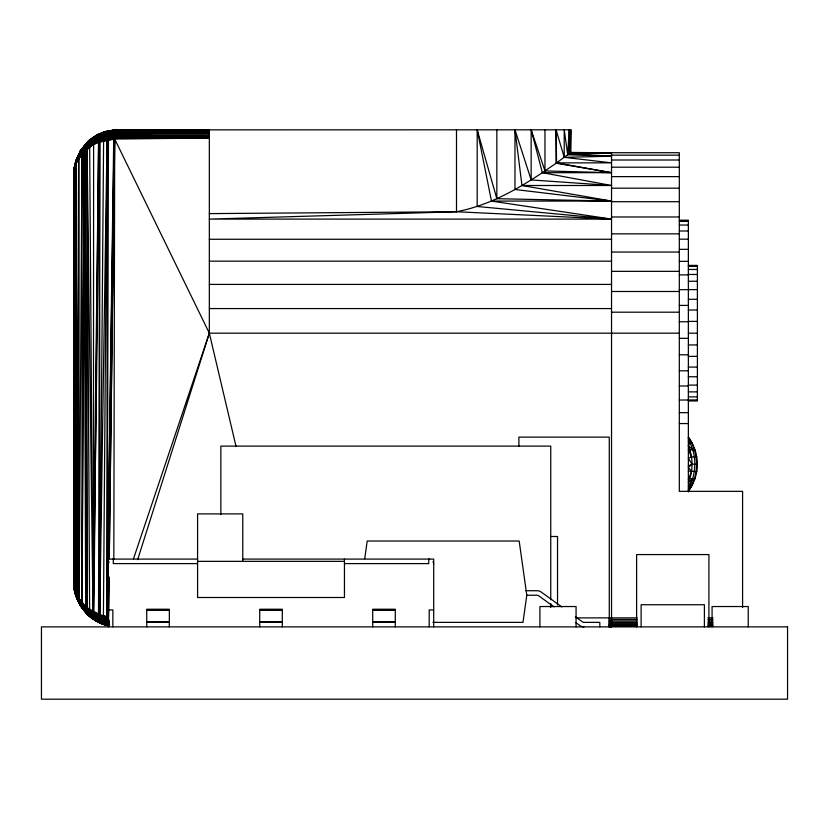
<?xml version="1.0" encoding="UTF-8"?>
<svg xmlns="http://www.w3.org/2000/svg" width="829" height="829" viewBox="0 0 829 829"><rect width="100%" height="100%" fill="white"/><g stroke="black" fill="none" stroke-linecap="round" stroke-linejoin="round"><path stroke-width="1.24" d="M78.237 157.22L73.916 172.017L74.05 585.284L73.76 175.012L75.387 163.095L74.019 170.598L73.76 194.95M209.333 131.459L118.951 131.459C97.117 132.92 76.133 148.681 74.019 171.448L73.947 584.963C76.102 600.838 85.708 616.289 100.858 622.589M108.786 625.719C88.703 621.481 73.657 602.155 73.76 581.73C72.651 602.87 89.801 619.118 109.438 623.335C93.314 619.729 82.112 607.419 75.605 592.839L75.791 164.525C78.216 156.287 82.734 148.609 89.169 142.899L90.06 140.277L99.718 134.132C85.283 140.806 75.201 155.5 73.916 171.302L73.76 186.411L74.04 170.764L73.76 187.281M74.309 169.354L76.942 159.893L78.714 156.619L79.138 598.766L82.009 602.496L84.112 152.121L87.055 607.242L87.076 149.489C81.159 137.925 106.806 131.251 114.454 130.07C126.029 129.417 108.112 130.609 105.656 131.842C101.148 133.241 96.827 135.314 93.014 138.101C80.983 146.277 73.905 160.588 73.76 175.012L75.667 162.215L78.268 155.956L75.252 163.52L73.76 175.012L74.144 170.266L74.05 585.284L74.195 538.777M209.333 213.613L456.499 211.747L611.533 219.105L477.183 206.483L477.183 129.821L491.473 201.074L611.533 219.105L209.333 219.105L456.499 211.747C493.379 204.68 525.804 184.515 556.083 163.22L570.86 152.412L570.86 129.821L118.951 129.863C111.718 130.92 88.019 131.987 93.615 144.443L93.376 612.911C89.47 621.729 103.055 623.532 108.661 625.688C102.755 624.952 93.045 621.688 97.418 614.185L108.516 616.921L109.013 578.062M109.024 576.777L108.516 616.921L105.656 616.983L103.418 615.698L101.449 615.75L99.729 614.403L99.739 142.36L93.376 612.911L100.858 617.937L109.49 621.916L96.547 617.501M236.089 446.634L209.333 333.175L209.333 129.821L114.703 130.07L101.708 133.324L105.863 131.821C89.128 137.417 75.853 152.868 74.019 170.598C75.149 148.578 98.516 134.298 118.951 135.013L209.333 136.474L114.381 137.49L107.045 140.194L107.045 616.558L114.164 132.08L114.868 130.008L103.604 132.505L98.589 134.671L89.449 140.775C103.812 131.003 93.408 135.303 97.428 142.567L114.703 139.054L209.333 138.008L114.454 138.329L101.449 141.003C91.273 144.588 82.776 151.469 77.107 160.774C80.392 151.075 89.138 144.681 96.454 138.039C88.817 141.179 82.102 147.054 78.776 154.691C82.403 148.277 88.112 140.122 95.884 136.64M73.76 299.715L74.144 170.266L73.76 175.012L73.916 172.017L75.605 163.904L82.009 154.256L83.542 150.899L83.252 149.676L89.345 144.433L89.169 142.899L83.252 148.142L78.796 154.267L77.107 158.121L81.625 149.541L85.356 144.785L92.848 138.889L100.723 134.536L114.215 131.055L209.333 130.143L118.951 129.863L109.656 130.785L103.604 132.505C135.396 125.915 100.133 131.438 96.651 136.536C89.128 137.676 66.258 167.572 90.071 140.277C85.988 139.003 67.688 175.572 80.786 152.909C80.89 149.21 77.149 157.873 76.942 159.002M73.76 344.418L74.144 170.266L73.76 278.275M74.372 587.315L75.118 590.414L74.123 586.279L74.195 533.493M75.605 162.557L73.76 175.012L74.62 167.551L75.791 164.525L78.185 597.087L78.796 158.443L80.786 152.909M99.739 142.36L98.516 613.988L86.796 607.709L79.149 598.787L82.009 154.256L81.128 154.298L78.931 157.458L78.776 156.899M113.822 559.44L114.703 139.054L114.454 138.329L110.153 139.614C108.35 137.282 111.231 130.215 108.464 131.055L114.703 130.029M73.76 199.157L73.916 171.302L73.76 191.561M101.449 141.003C98.464 134.308 102.299 131.283 109.656 130.785L105.656 131.852L104.889 134.547L105.656 139.759L107.045 140.194L103.418 615.698L105.304 618.538L108.558 619.885M104.516 132.184L98.589 134.671L105.159 132.547L114.184 131.521L209.333 132.464L118.951 133.656C111.687 134.536 102.993 136.443 98.589 142.754L93.874 611.802L97.418 614.185L99.729 614.403L103.604 141.023L105.304 138.205L114.215 134.972M109.252 558.642L114.526 139.065M109.273 558.642L114.703 139.054L209.333 333.175L137.655 559.648M73.76 188.991L74.04 170.764M99.729 614.403L107.045 140.194M86.796 607.709C82.382 618.579 103.014 622.9 109.49 624.506C97.822 622.154 87.294 614.672 80.755 604.828C76.506 597.885 73.947 589.896 73.76 581.73C73.874 585.606 74.32 589.45 75.252 593.222C79.439 609.025 92.796 623.159 109.563 624.973C90.858 621.294 75.18 604.642 73.916 585.429L77.107 598.621L81.625 607.201L77.107 598.611L76.62 594.31L75.791 164.525M542.353 172.681L611.533 185.499L531.151 179.924L531.151 129.821L542.353 172.681L611.533 172.681L556.083 163.22L556.083 129.821L564.228 157.334L611.533 156.194L567.71 154.764L569.191 129.821L569.191 153.666L611.533 152.837L570.3 152.837L570.86 129.821M109.024 625.75C88.299 621.874 75.097 601.647 73.76 581.73C74.879 599.543 88.63 615.781 104.889 622.196L105.47 624.724L108.92 625.719M74.144 169.126L74.061 170.619L76.589 160.349L74.019 171.448L74.879 589.657L75.605 592.839L73.812 583.606M76.921 597.512L74.569 589.637L73.76 581.73C73.978 589.937 75.936 598.403 80.786 605.149L80.786 603.833L76.921 597.512L74.579 589.865L78.714 601.792L84.745 610.569M80.786 152.909L80.786 151.593L76.942 159.002L74.061 171.427L74.569 167.095L78.796 154.267L74.797 165.375L76.392 159.81M696.795 471.556C698.681 459.515 695.604 446.914 688.36 437.121C699.334 453.235 699.334 475.235 688.36 491.348L692.111 485.431L695.023 478.685L696.795 471.556L688.36 471.09M108.33 564.062L109.003 561.575M74.123 586.279L73.76 581.782L74.579 589.409L76.589 595.968L73.916 585.429C74.33 605.388 92.589 616.983 109.459 622.652C100.444 620.962 93.449 614.403 86.278 609.139L85.677 606.165L84.112 152.121L82.144 602.662L83.542 605.844L85.677 606.165L90.06 610.144C85.688 620.019 102.402 622.911 108.609 625.646M74.03 171.427L74.569 167.106M364.729 558.673L367.216 541.016L519.182 541.016L526.798 595.243L522.985 622.361L432.904 622.361M83.542 605.844C84.869 613.242 94.268 617.367 100.547 620.652L101.449 623.367L93.615 619.118L97.708 621.522L93.936 618.828L100.63 621.74L109.459 623.957C101.086 623.273 92.931 619.677 87.035 613.657C92.993 619.45 100.361 623.75 108.464 625.688M78.144 155.811L83.864 146.567L79.708 154.277M97.418 614.185L101.449 615.75L100.547 620.652L96.485 619.263L85.356 611.957L81.263 606.6L77.107 598.611L82.009 607.688L86.423 612.88L92.154 617.646M105.656 616.983L104.889 622.196C94.133 620.517 84.641 613.584 79.605 603.947L87.024 613.647L82.786 608.828M86.278 144.184L81.998 150.018M74.423 169.147L74.973 166.909M76.589 160.318L74.579 166.878L76.921 159.676L80.755 152.577L78.672 155.22M74.579 167.323L76.921 159.676M133.49 558.787L209.333 333.175L679.314 333.175M688.36 438.158L691.583 443.028L688.36 440.147C697.925 455.349 695.945 474.561 688.36 490.115L691.583 485.431L688.36 490.302M87.045 143.521L92.848 138.889C96.692 133.666 104.713 133.51 109.874 130.878M75.781 161.914L77.294 157.728M90.06 140.277L86.164 144.547C93.687 137.262 103.77 132.65 114.184 131.521M81.128 602.445L82.144 602.662L78.776 599.844L79.138 598.766L78.931 599.284L76.942 596.839L78.568 599.978M81.625 149.541L79.159 153.717L82.009 149.044L78.776 154.691L83.325 147.79L89.646 140.847L86.351 143.707L81.263 150.132M79.719 154.121L80.755 151.904L79.657 153.935M86.351 613.025L79.159 603.015L81.625 607.201M78.558 156.09L76.942 159.893M79.657 153.997L80.755 151.904M78.568 155.956L76.921 159.22L78.092 157.292M209.333 133.656L118.951 133.656C105.428 132.505 95.211 143.22 85.356 150.837L83.418 150.495L78.931 157.458L86.164 147.127M692.111 485.431L688.36 485.97L692.754 478.685L688.36 482.343C693.458 470.882 693.075 457.162 688.36 445.619L689.997 443.028L692.111 443.028M688.36 488.001L689.997 485.431M114.381 130.184L209.333 129.863L114.454 130.07L110.153 130.754M78.931 154.173L83.418 147.448M83.325 147.79L79.605 152.795L83.542 147.137L81.128 150.391M79.605 152.795L86.807 143.272M81.128 154.298L83.542 150.899L85.356 150.837L86.423 148.08C94.879 142.028 103.387 134.443 114.164 133.407M110.008 130.744L101.231 133.562M78.796 158.443L82.009 154.256L82.009 602.496M86.807 149.044L92.848 142.018L104.889 134.547C96.309 136.153 88.641 141.324 83.252 148.142L86.009 145.759L80.734 152.235M81.408 154.94L82.009 154.256M83.688 146.847L89.646 140.847L86.423 143.852M209.333 135.013L118.951 135.013C113.677 136.091 107.293 136.733 103.604 141.023L101.034 139.541L96.972 141.22L93.169 143.22L87.076 149.489L89.636 611.232C95.273 616.154 102.091 619.937 109.552 621.139C100.858 617.823 90.527 614.724 85.677 606.165M86.081 146.66L92.651 140.308L86.081 144.93M86.029 145.334L92.672 139.8L100.547 136.101L92.682 140.857L86.029 146.205M86.351 143.707L87.076 143.106M89.449 140.775L93.014 138.101M93.832 138.194L95.812 136.826M110.008 138.868L108.464 139.852L107.045 616.558L113.718 139.096L114.454 138.329L209.333 136.474L114.319 136.65L101.034 139.541M96.972 141.22L98.589 142.754L92.993 611.274L90.06 610.144L93.159 613.522L96.972 615.522L101.034 617.211L103.418 615.698L105.47 617.76L108.682 619.076M96.651 139.894L109.438 133.407L104.91 133.946L96.651 136.536M89.345 144.433L89.646 145.521L86.278 147.603L85.356 150.837L87.055 607.242M90.713 140.194C99.159 134.858 109.086 132.371 118.951 131.459L118.951 130.681L114.319 130.391L209.333 130.143M93.159 138.163L100.723 134.536L109.459 132.785M93.895 137.469L105.159 132.557M93.615 144.443L97.428 142.567M96.485 138.619L109.459 134.091M696.795 456.903L691.531 456.903L688.36 458.282L692.06 464.23L697.396 464.23M92.682 140.857L104.962 135.915L114.184 134.174M688.36 465.774L692.06 464.23L688.36 467.369L691.531 471.556L688.36 479.39L689.966 478.685L695.023 478.685M105.656 139.759L118.951 135.013L118.951 133.656L114.153 132.713L209.333 132.464M92.848 142.018L105.159 137.427L114.257 135.801M100.858 134.143L109.49 132.236L114.164 132.08M108.516 616.921L105.47 617.76L108.765 618.455M105.47 132.008L112.008 130.878M105.47 138.992L114.381 137.49M107.469 131.811L105.304 132.236L114.257 130.671L209.333 130.681M112.443 559.16L113.304 559.088L113.304 563.606L197.582 563.606M109.646 131.386L118.951 131.459M113.718 130.122L114.526 130.08M611.533 620.268L608.942 620.258M608.942 624.278L611.533 624.268M611.533 155.158L679.314 155.158M611.533 160.007L679.314 160.007M556.083 129.821L556.549 162.878L611.533 162.847L564.228 157.334L564.228 129.821L567.71 154.764M611.533 167.199L679.314 167.199M611.533 176.629L679.314 176.629M531.151 179.924L514.975 129.821L521.969 185.499L611.533 185.499M611.533 188.183L679.314 188.183M491.473 201.074L611.533 201.074L521.969 185.499M611.533 201.696L679.314 201.696M611.533 216.98L679.314 216.98M679.314 220.203L688.36 220.203L688.36 491.991M679.314 221.416L688.36 221.416M679.314 225.042L688.36 225.042M679.314 231.001L688.36 231.001M611.533 233.851L679.314 233.851M209.333 239.26L611.533 239.26M679.314 239.166L688.36 239.166M679.314 249.342L688.36 249.342M611.533 252.047L679.314 252.047M209.333 261.166L611.533 261.166M679.314 261.342L688.36 261.342M688.36 265.394L697.396 265.394L697.396 400.967L688.36 400.967M688.36 266.42L697.396 266.42M688.36 269.477L697.396 269.477M611.533 271.352L679.314 271.352M688.36 274.472L697.396 274.472M679.314 274.886L688.36 274.886M688.36 281.249L697.396 281.249M209.333 284.409L611.533 284.409M679.314 289.684L697.396 289.601M611.533 291.487L679.314 291.487M688.36 299.29L697.396 299.29M679.314 305.414L688.36 305.414M209.333 308.564L611.533 308.564M688.36 309.994L697.396 309.994M611.533 312.191L679.314 312.191M688.36 321.403L697.396 321.403M679.314 321.745L688.36 321.745M688.36 333.175L697.396 333.175M679.314 338.325L688.36 338.325M688.36 344.947L697.396 344.947M679.314 354.802L688.36 354.802M688.36 356.366L697.396 356.366M688.36 367.071L697.396 367.071M679.314 370.801L688.36 370.801M688.36 376.749L697.396 376.749M688.36 385.102L697.396 385.102M679.314 385.993L688.36 385.993M688.36 391.879L697.396 391.879M688.36 396.873L697.396 396.873M679.314 400.044L697.396 399.93M679.314 412.655L688.36 412.655M679.314 423.557L688.36 423.557M695.023 449.774L688.36 449.857L691.531 456.903M550.746 536.498L557.534 536.498L557.534 604.921M197.582 559.088L108.33 559.088L108.33 626.879M242.576 559.088L433.702 559.088L433.702 626.879M197.582 561.347L344.449 561.347M344.449 563.606L428.738 563.606L428.738 559.088L429.598 559.16M525.793 590.725L537.171 590.725A6.777 6.777 0 0 1 541.14 592.01L561.875 606.963M526.798 595.243L537.171 595.243A2.259 2.259 0 0 1 538.498 595.668L554.041 606.89M146.743 609.543L169.344 609.543M259.726 609.543L282.316 609.543M372.698 609.543L395.298 609.543M146.743 609.823L169.344 609.823M259.726 609.823L282.316 609.823M372.698 609.823L395.298 609.823M108.33 609.926L112.848 609.926L112.848 626.879M433.702 609.926L429.184 609.926L429.184 626.879M146.743 610.217L169.344 610.217M259.726 610.217L282.316 610.217M372.698 610.217L395.298 610.217M576.02 617.885L637.232 617.885M707.893 617.885L713.033 617.885M608.942 618.735L611.533 618.735M611.533 619.45L637.232 619.45M707.893 619.45L713.033 619.45M611.533 620.973L637.232 620.973M707.893 620.973L713.033 620.973M608.942 621.729L611.533 621.729M146.743 622.051L169.344 622.051M259.726 622.051L282.316 622.051M372.698 622.051L395.298 622.051M146.743 622.216L169.344 622.32M259.726 622.32L282.316 622.216M372.698 622.216L395.298 622.32M146.743 622.361L169.344 622.361M259.726 622.361L282.316 622.361M372.698 622.361L395.298 622.361M611.533 622.403L637.232 622.403M707.893 622.403L713.033 622.403M608.942 623.076L611.533 623.076M611.533 623.688L637.232 623.688M707.893 623.688L713.033 623.688M611.533 624.807L637.232 624.807M707.893 624.807L713.033 624.807M608.942 625.273L611.533 625.273M611.533 625.708L637.232 625.708M707.893 625.708L713.033 625.708M608.942 626.061L611.533 626.061M611.533 626.372L637.232 626.372M707.893 626.372L713.033 626.372M114.319 130.381L173.385 130.567M570.86 152.412L611.533 152.837M477.183 129.821L496.84 198.701L611.533 201.074L514.975 189.489L514.975 129.821M531.151 129.821L544.964 170.929L611.533 172.681L556.549 162.878M569.191 153.666L611.533 156.194M109.438 623.335L104.91 622.797L96.485 619.263M101.034 622.921L103.604 624.227L108.558 625.139L99.49 622.517L93.895 619.273M104.516 624.548L108.682 625.418L101.231 623.17M101.449 615.75L97.18 614.849L90.06 610.144M108.64 619.273L101.034 617.211L93.874 611.802M108.516 620.082L101.034 617.211M103.604 624.227L108.775 625.584L105.656 624.89L105.045 623.802M86.599 608.185L89.501 609.139M99.718 622.6L107.045 625.263M92.682 616.942L96.454 618.714M92.983 614.134L89.345 612.31L80.786 603.833L89.169 613.843L86.029 611.408M688.36 442.095L689.997 443.028M86.807 613.47L81.263 606.6L82.009 607.688M90.195 615.729L91.895 616.849M96.972 620.942L98.589 622.071M575.347 616.693L582.6 621.926A2.259 2.259 0 0 0 583.927 622.361L599.813 622.361L599.813 626.879M575.813 622.6L579.958 625.594A6.777 6.777 0 0 0 583.927 626.879M90.123 615.419L91.864 616.745M92.993 618.662L85.356 611.957L90.071 616.465M87.708 613.47L86.164 612.196L89.345 615.17M85.086 610.185C80.309 605.17 87.325 615.056 81.263 606.6M86.029 610.538L92.651 616.434M688.36 445.619L692.754 449.774M89.646 615.895L81.128 606.341M86.164 609.616L89.242 612.838M86.278 612.558L78.931 602.569M80.734 604.507L86.009 610.983L83.252 608.6L83.542 609.605L79.605 603.947M74.144 587.606L76.942 597.74L80.061 603.284M688.36 438.354L689.645 440.22M83.325 606.662L78.776 599.844L80.755 604.828L76.942 597.74L74.579 589.865L76.527 595.864M78.672 601.512L80.786 605.149L76.921 597.067L78.776 602.051L83.325 608.942M76.942 596.839L78.589 599.833M76.921 597.067L80.206 603.149M74.631 589.201L73.947 584.963L73.916 172.017M75.667 592.517L76.62 594.31M74.579 589.409L75.48 591.274L74.797 167.282M433.039 561.575L433.702 564.062M92.848 617.854L93.169 618.579M89.646 145.521L92.993 611.274L87.076 149.489M75.781 594.828L76.392 596.921M75.605 594.186L73.76 581.73M74.569 589.637L74.03 586.124L74.797 591.367M569.191 129.821L570.3 152.837M76.392 162.867L78.185 597.087M74.019 171.448L75.48 591.274M748.235 626.879L748.235 606.538L712.08 606.538L712.08 626.879M742.587 607.553L742.587 491.348L679.314 491.348L679.314 152.723L611.533 152.723L611.533 626.776M708.919 626.879L708.919 554.57L636.61 554.57L636.61 626.879M704.401 626.879L704.401 604.735L641.128 604.735L641.128 626.879M609.274 626.921L609.274 437.121L518.892 437.121L518.892 446.157M576.062 626.879L576.062 606.538L539.907 606.538L539.907 626.879M550.746 599.761L550.746 446.116L220.856 446.116L220.856 514.54M550.746 603.636L550.746 607.512M544.964 129.821L544.964 170.929M496.84 129.821L496.84 198.701M456.499 129.821L456.499 211.747M395.298 626.879L395.298 609.315L372.698 609.315L372.698 626.879M344.449 559.088L344.449 597.502L197.582 597.502L197.582 513.897L242.773 513.897L242.773 561.347M282.316 626.879L282.316 609.315L259.726 609.315L259.726 626.879M169.344 626.879L169.344 609.315L146.743 609.315L146.743 626.879M611.533 626.6L608.942 626.6L611.533 626.6M787.55 626.879L41.45 626.879L41.45 699.179L787.55 699.179L787.55 626.879"/></g></svg>
